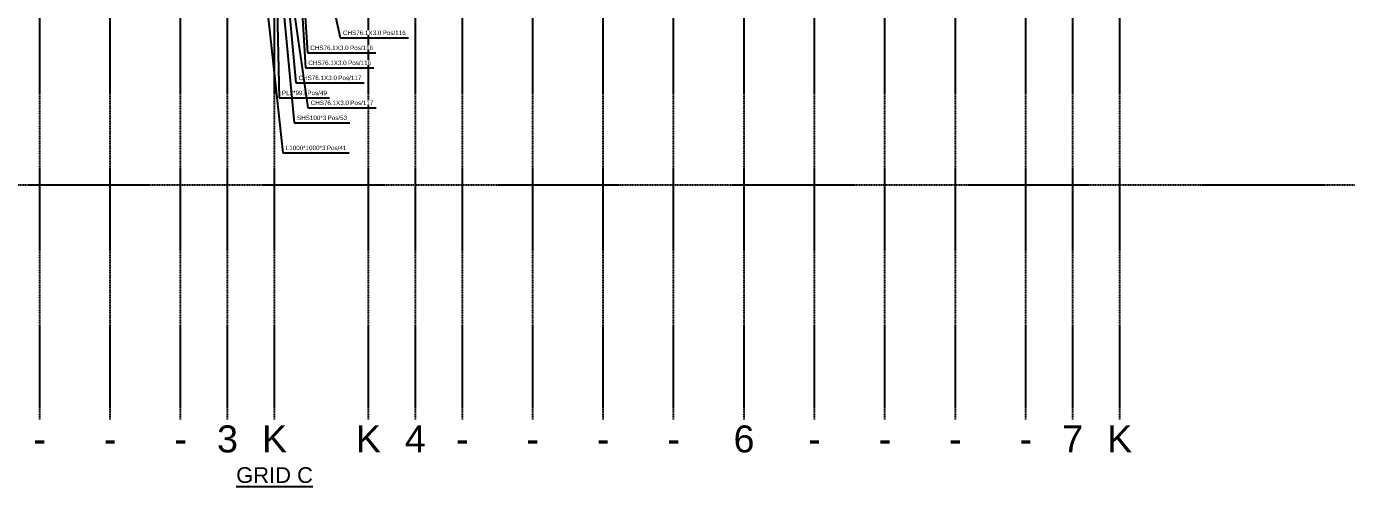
# Model space of a CAD drawing. Header units: millimetres. Extents: x -57554 to 16546, y 2142 to 98430.
# Drawn here: x -24237 to -10096, y 57292 to 62188 of the extents above; entities that cross this region are included whole.
import ezdxf

# ---------------------------------------------------------------- set-up
doc = ezdxf.new("R2010")
doc.units = ezdxf.units.MM
doc.linetypes.add('DXK_LINE_DOT3', pattern=[5.9187, 2.979, -0.9799, 0.9799, -0.9799])
doc.layers.add('S-Z2-A_TEXTUAL_ANNOTATION', color=7, linetype='Continuous')
doc.styles.add('Arial', font='ARIAL.TTF', dxfattribs={"height": 0.2})

msp = doc.modelspace()

# ---------------------------------------------------------------- linework, layer by layer
at = {"color": 1, "linetype": 'DXK_LINE_DOT3'}
for p, q in [((-24096, 58005), (-24096, 70505)), ((-23346, 58005), (-23346, 70505)), ((-22596, 58005), (-22596, 70505)), ((-22096, 58005), (-22096, 70505)), ((-21596, 58005), (-21596, 70505)), ((-20596, 58005), (-20596, 70505)), ((-20096, 58005), (-20096, 70505)), ((-19596, 58005), (-19596, 70505)), ((-18846, 58005), (-18846, 70505)), ((-18096, 58005), (-18096, 70505)), ((-17346, 58005), (-17346, 70505)), ((-16596, 58005), (-16596, 70505)), ((-15846, 58005), (-15846, 70505)), ((-15096, 58005), (-15096, 70505)), ((-14346, 58005), (-14346, 70505)), ((-13596, 58005), (-13596, 70505)), ((-13096, 58005), (-13096, 70505)), ((-12596, 58005), (-12596, 70505)), ((-32096, 60505), (-10096, 60505))]:
    msp.add_line(p, q, dxfattribs=at)
at = {"color": 6, "linetype": 'Continuous'}
msp.add_line((-22004, 57292), (-21188, 57292), dxfattribs=at)

# ---------------------------------------------------------------- texts
at = {"color": 5, "linetype": 'Continuous', "style": 'Arial'}
for s, p in [('3', (-22208, 57655)), ('K', (-21730, 57655)), ('K', (-20730, 57655)), ('4', (-20208, 57655)), ('6', (-16708, 57655)), ('7', (-13208, 57655)), ('K', (-12730, 57655)), ('-', (-24163, 57655)), ('-', (-23413, 57655)), ('-', (-22663, 57655)), ('-', (-19663, 57655)), ('-', (-18913, 57655)), ('-', (-18163, 57655)), ('-', (-17413, 57655)), ('-', (-15913, 57655)), ('-', (-15163, 57655)), ('-', (-14413, 57655)), ('-', (-13663, 57655))]:
    msp.add_text(s, height=287, dxfattribs=at).set_placement(p)

# ---------------------------------------------------------------- wipeouts: each hides what was drawn before it
for points in [[(-20828, 61778), (-20828, 61828), (-21236, 61828), (-21236, 61778)], [(-21261, 61458), (-21261, 61508), (-21517, 61508), (-21517, 61458)], [(-21046, 61193), (-21046, 61243), (-21357, 61243), (-21357, 61193)], [(-21054, 60873), (-21054, 60923), (-21476, 60923), (-21476, 60873)]]:
    msp.add_wipeout(points).dxf.layer = 'S-Z2-A_TEXTUAL_ANNOTATION'

# ---------------------------------------------------------------- next in the draw order: linework, layer by layer
at = {"layer": 'S-Z2-A_TEXTUAL_ANNOTATION'}
for p, q in [((-21598, 63708), (-21547, 61428)), ((-21384, 63767), (-21266, 61748)), ((-21797, 63505), (-21506, 60843)), ((-21620, 63608), (-21387, 61163))]:
    msp.add_line(p, q, dxfattribs=at)

# ---------------------------------------------------------------- next in the draw order: wipeouts: each hides what was drawn before it
at = {"color": 0, "linetype": 'Continuous'}
msp.add_wipeout([(-21188, 57330), (-21188, 57505), (-22004, 57505), (-22004, 57330)], dxfattribs=at)
for points in [[(-20459, 62098), (-20459, 62148), (-20867, 62148), (-20867, 62098)], [(-20569, 61778), (-20569, 61828), (-20813, 61828), (-20813, 61778)], [(-21039, 61458), (-21039, 61508), (-21246, 61508), (-21246, 61458)], [(-20823, 61193), (-20823, 61243), (-21031, 61243), (-21031, 61193)], [(-20831, 60873), (-20831, 60923), (-21039, 60923), (-21039, 60873)]]:
    msp.add_wipeout(points).dxf.layer = 'S-Z2-A_TEXTUAL_ANNOTATION'

# ---------------------------------------------------------------- next in the draw order: linework, layer by layer
at = {"layer": 'S-Z2-A_TEXTUAL_ANNOTATION'}
for p, q in [((-21384, 64367), (-20897, 62068)), ((-21266, 61748), (-20539, 61748)), ((-21547, 61428), (-21009, 61428)), ((-21387, 61163), (-20793, 61163)), ((-21506, 60843), (-20801, 60843))]:
    msp.add_line(p, q, dxfattribs=at)

# ---------------------------------------------------------------- next in the draw order: texts
at = {"color": 7, "linetype": 'Continuous', "style": 'Arial'}
msp.add_text('GRID C', height=167.1, dxfattribs=at).set_placement((-22004, 57330))
at = {"layer": 'S-Z2-A_TEXTUAL_ANNOTATION', "style": 'Arial'}
for s, height, p in [('CHS76.1X3.0', 47.75, (-21236, 61778)), ('Pos/116', 47.8, (-20813, 61778)), ('PL3*997', 47.8, (-21517, 61458)), ('Pos/49', 47.8, (-21246, 61458)), ('SHS100*3', 47.8, (-21357, 61193)), ('Pos/53', 47.8, (-21031, 61193)), ('L1000*1000*3', 47.75, (-21476, 60873)), ('Pos/41', 47.8, (-21039, 60873))]:
    msp.add_text(s, height=height, dxfattribs=at).set_placement(p)

# ---------------------------------------------------------------- next in the draw order: wipeouts: each hides what was drawn before it
for points in [[(-20200, 62098), (-20200, 62148), (-20444, 62148), (-20444, 62098)], [(-20807, 61938), (-20807, 61988), (-21215, 61988), (-21215, 61938)], [(-20932, 61618), (-20932, 61668), (-21340, 61668), (-21340, 61618)]]:
    msp.add_wipeout(points).dxf.layer = 'S-Z2-A_TEXTUAL_ANNOTATION'

# ---------------------------------------------------------------- next in the draw order: linework, layer by layer
at = {"layer": 'S-Z2-A_TEXTUAL_ANNOTATION'}
for p, q in [((-21602, 64143), (-21370, 61588)), ((-21384, 64067), (-21245, 61908)), ((-20897, 62068), (-20170, 62068))]:
    msp.add_line(p, q, dxfattribs=at)

# ---------------------------------------------------------------- next in the draw order: texts
at = {"layer": 'S-Z2-A_TEXTUAL_ANNOTATION', "style": 'Arial'}
for s, height, p in [('CHS76.1X3.0', 47.75, (-20867, 62098)), ('Pos/116', 47.8, (-20444, 62098))]:
    msp.add_text(s, height=height, dxfattribs=at).set_placement(p)

# ---------------------------------------------------------------- next in the draw order: wipeouts: each hides what was drawn before it
for points in [[(-20548, 61938), (-20548, 61988), (-20792, 61988), (-20792, 61938)], [(-20673, 61618), (-20673, 61668), (-20917, 61668), (-20917, 61618)], [(-20804, 61353), (-20804, 61403), (-21211, 61403), (-21211, 61353)]]:
    msp.add_wipeout(points).dxf.layer = 'S-Z2-A_TEXTUAL_ANNOTATION'

# ---------------------------------------------------------------- next in the draw order: linework, layer by layer
at = {"layer": 'S-Z2-A_TEXTUAL_ANNOTATION'}
for p, q in [((-21602, 63843), (-21241, 61323)), ((-21245, 61908), (-20518, 61908)), ((-21370, 61588), (-20643, 61588))]:
    msp.add_line(p, q, dxfattribs=at)

# ---------------------------------------------------------------- next in the draw order: texts
at = {"layer": 'S-Z2-A_TEXTUAL_ANNOTATION', "style": 'Arial'}
for s, height, p in [('CHS76.1X3.0', 47.75, (-21215, 61938)), ('Pos/116', 47.8, (-20792, 61938)), ('CHS76.1X3.0', 47.75, (-21340, 61618)), ('Pos/117', 47.8, (-20917, 61618))]:
    msp.add_text(s, height=height, dxfattribs=at).set_placement(p)

# ---------------------------------------------------------------- next in the draw order: wipeouts: each hides what was drawn before it
msp.add_wipeout([(-20544, 61353), (-20544, 61403), (-20789, 61403), (-20789, 61353)]).dxf.layer = 'S-Z2-A_TEXTUAL_ANNOTATION'

# ---------------------------------------------------------------- next in the draw order: linework, layer by layer
at = {"layer": 'S-Z2-A_TEXTUAL_ANNOTATION'}
msp.add_line((-21241, 61323), (-20514, 61323), dxfattribs=at)

# ---------------------------------------------------------------- next in the draw order: texts
at = {"layer": 'S-Z2-A_TEXTUAL_ANNOTATION', "style": 'Arial'}
for s, height, p in [('CHS76.1X3.0', 47.75, (-21211, 61353)), ('Pos/117', 47.8, (-20789, 61353))]:
    msp.add_text(s, height=height, dxfattribs=at).set_placement(p)

doc.saveas('drawing.dxf')
